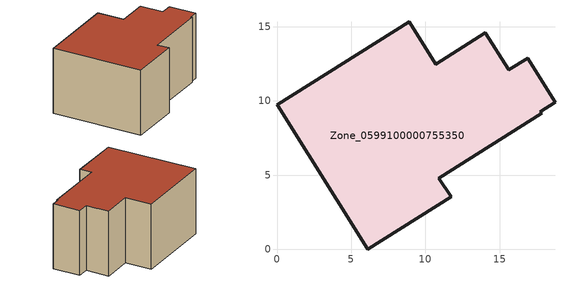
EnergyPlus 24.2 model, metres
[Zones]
Zone_0599100000755350
 floor ground (C_G): 11.74,3.55 6.1,0 0,9.75 8.9,15.33 10.69,12.48 14.04,14.58 15.6,12.09 16.88,12.86 18.72,9.9 17.72,9.26 17.82,9.16 10.9,4.77 z0
 wall outside (C_F): 15.6,12.09 14.04,14.58 10.69,12.48 8.9,15.33 0,9.75 6.1,0 11.74,3.55 10.9,4.77 17.82,9.16 17.72,9.26 18.72,9.9 16.88,12.86 15.6,12.09 z0:8.28
 roof outside (C_R): 17.82,9.16 17.72,9.26 18.72,9.9 16.88,12.86 15.6,12.09 14.04,14.58 10.69,12.48 8.9,15.33 0,9.75 6.1,0 11.74,3.55 10.9,4.77 z8.28
[BUILDING]
Pand.0599100000755350: North Axis=0; Terrain=City; Loads Convergence Tolerance Value=0.04; Temperature Convergence Tolerance Value=0.4; Solar Distribution=FullExterior; Maximum Number of Warmup Days=25; Minimum Number of Warmup Days=1
[Site:Location]
Rotterdam.The.Hague.AP_ZH_NLD Design_Conditions: Latitude=51.96; Longitude=4.45; Time Zone=1; Elevation=-4.5
[SITE:GROUNDTEMPERATURE:BUILDINGSURFACE]
18, 18, 18, 18, 18, 18, 18, 18, 18, 18, 18, 18
[MATERIAL] Thermal Absorptance=0.9; Solar Absorptance=0.7; Visible Absorptance=0.7
Name | Roughness | Thickness | Conductivity | Density | Specific Heat
G.D.2006-2014 | MediumSmooth | 0.15 | 0.06 | 540 | 1210
F.D.2006-2014 | Rough | 0.3 | 0.12 | 1920 | 840
R.D.2006-2014 | MediumRough | 0.2 | 0.08 | 1500 | 1000
[CONSTRUCTION]
C_G: G.D.2006-2014
C_F: F.D.2006-2014
C_R: R.D.2006-2014
[ZONE]
Zone_0599100000755350: Type=1; Multiplier=1; Ceiling Height=Autocalculate; Volume=Autocalculate; Floor Area=autocalculate; Part of Total Floor Area=Yes
[ZONEINFILTRATION:DESIGNFLOWRATE]
Infil_Zone_0599100000755350: Zone or ZoneList or Space or SpaceList=Zone_0599100000755350; Schedule=AlwaysOn; Design Flow Rate Calculation Method=Flow/Area; Flow Rate per Floor Area=0.0021; Constant Term Coefficient=1; Temperature Term Coefficient=0; Velocity Term Coefficient=0; Velocity Squared Term Coefficient=0
[HVACTEMPLATE:ZONE:IDEALLOADSAIRSYSTEM]
Zone_0599100000755350: Maximum Heating Supply Air Temperature=50; Minimum Cooling Supply Air Temperature=13; Maximum Heating Supply Air Humidity Ratio=0.0156; Minimum Cooling Supply Air Humidity Ratio=0.0077; Heating Limit=NoLimit; Cooling Limit=NoLimit; Dehumidification Control Type=ConstantSensibleHeatRatio; Cooling Sensible Heat Ratio=0.7; Dehumidification Setpoint=60; Humidification Control Type=None; Humidification Setpoint=30; Outdoor Air Method=None; Outdoor Air Flow Rate per Person=0.00944; Outdoor Air Flow Rate per Zone Floor Area=0; Outdoor Air Flow Rate per Zone=0; Demand Controlled Ventilation Type=None; Outdoor Air Economizer Type=NoEconomizer; Heat Recovery Type=None; Sensible Heat Recovery Effectiveness=0.7; Latent Heat Recovery Effectiveness=0.65
[ZONECONTROL:THERMOSTAT]
ThermostatControl_Zone_0599100000755350: Zone or ZoneList=Zone_0599100000755350; Control Type Schedule=DualSetpointControlType; Control 1=Thermostat_Zone_0599100000755350; Temperature Difference Between Cutout And Setpoint=0
[THERMOSTATSETPOINT:DUALSETPOINT]
Thermostat_Zone_0599100000755350: Heating Setpoint Temperature Schedule=HeatingSetpoint_Zone_0599100000755350; Cooling Setpoint Temperature Schedule=CoolingSetpoint_Zone_0599100000755350
[SCHEDULE:COMPACT]
HeatingSetpoint_Zone_0599100000755350: Through: 12/31, For: AllDays, Until: 24:00, 21
CoolingSetpoint_Zone_0599100000755350: Through: 12/31, For: AllDays, Until: 24:00, 24
DualSetpointControlType: Through: 12/31, For: AllDays, Until: 24:00, 4
AlwaysOn: Through: 12/31, For: AllDays, Until: 24:00, 1
